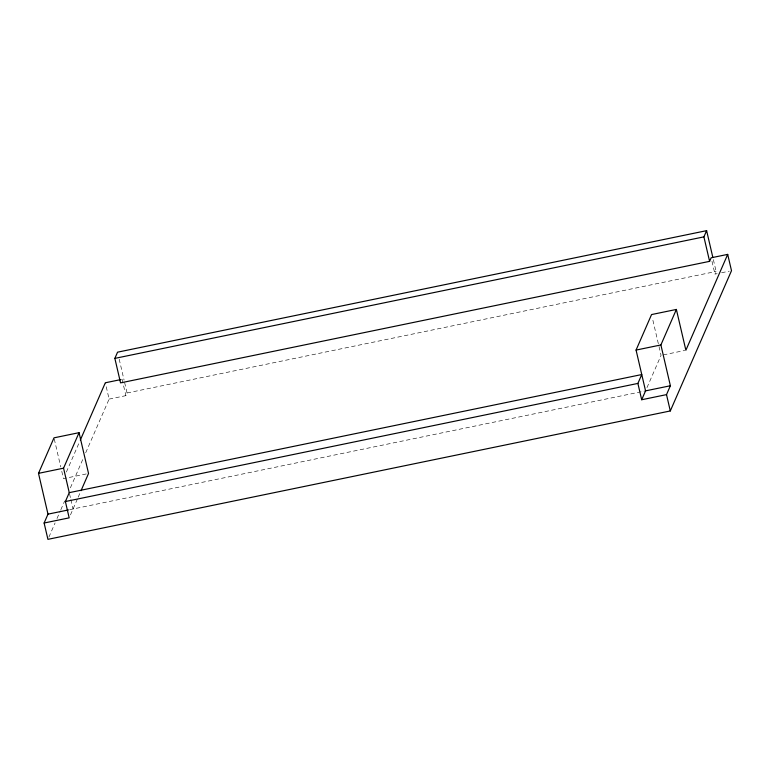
<?xml version="1.0" encoding="UTF-8"?>
<svg xmlns="http://www.w3.org/2000/svg" width="770" height="770" viewBox="0 0 770 770"><rect width="100%" height="100%" fill="white"/><g stroke="black" fill="none" stroke-linecap="round" stroke-linejoin="round"><path stroke-width="0.58" stroke-dasharray="3.85 2.89" d="M66.374 472.029L79.349 442.278M48.876 537.152L55.094 522.907M56.999 518.528L60.349 510.856M60.83 509.759L64.651 501M70.388 487.853L83.295 458.266M85.691 452.789L109.109 399.101L105.317 382.786M70.474 514.899L77.751 498.219M78.213 497.141L80.561 491.761M109.109 399.101L125.895 395.645L127.06 392.979L124.345 381.323M646.973 387.647L661.055 355.365L652.373 318.058M717.159 273.668L714.955 274.12L716.119 271.454L713.135 258.633M127.06 392.979L716.119 271.454M721.577 272.753L729.296 271.165M86.269 473.945L63.486 478.642L61.042 468.15M663.307 354.903L684.742 350.475M69.637 509.682L645.558 390.871M711.971 261.3L714.955 274.12M119.196 359.176L124.076 380.159M122.103 379.321L125.895 395.645M69.521 493.82L70.609 498.488M70.879 499.653L73.054 508.98M54.266 439.006L60.772 466.986"/><path stroke-width="1.16" d="M712.856 257.469L706.619 230.653L117.56 352.179L114.855 358.387L120.553 382.873L709.603 261.348L711.153 257.796L727.698 254.389L731.5 270.703L670.304 410.949L47.923 539.346L44.121 523.023L47.99 514.148L38.5 473.348L53.996 437.841L79.05 432.673L88.54 473.473L81.033 490.692M44.121 523.023L69.175 517.854L65.383 501.53L69.252 492.656L63.554 468.179L79.05 432.673M80.311 440.084L105.317 382.786L120.977 379.552M676.378 309.444L660.891 344.95L670.381 385.751L666.512 394.625L641.689 399.745L645.558 390.871L636.068 350.071L651.555 314.564L676.378 309.444L685.878 350.244L727.698 254.389M641.689 399.745L637.887 383.422L641.766 374.547L69.252 492.656M709.603 261.348L703.905 236.871L706.619 230.653M114.855 358.387L703.905 236.871M38.5 473.348L63.554 468.179M636.068 350.071L660.891 344.95M65.383 501.53L637.887 383.422M47.99 514.148L68.492 509.923M645.558 390.871L670.381 385.751M666.512 394.625L670.304 410.949"/></g></svg>
